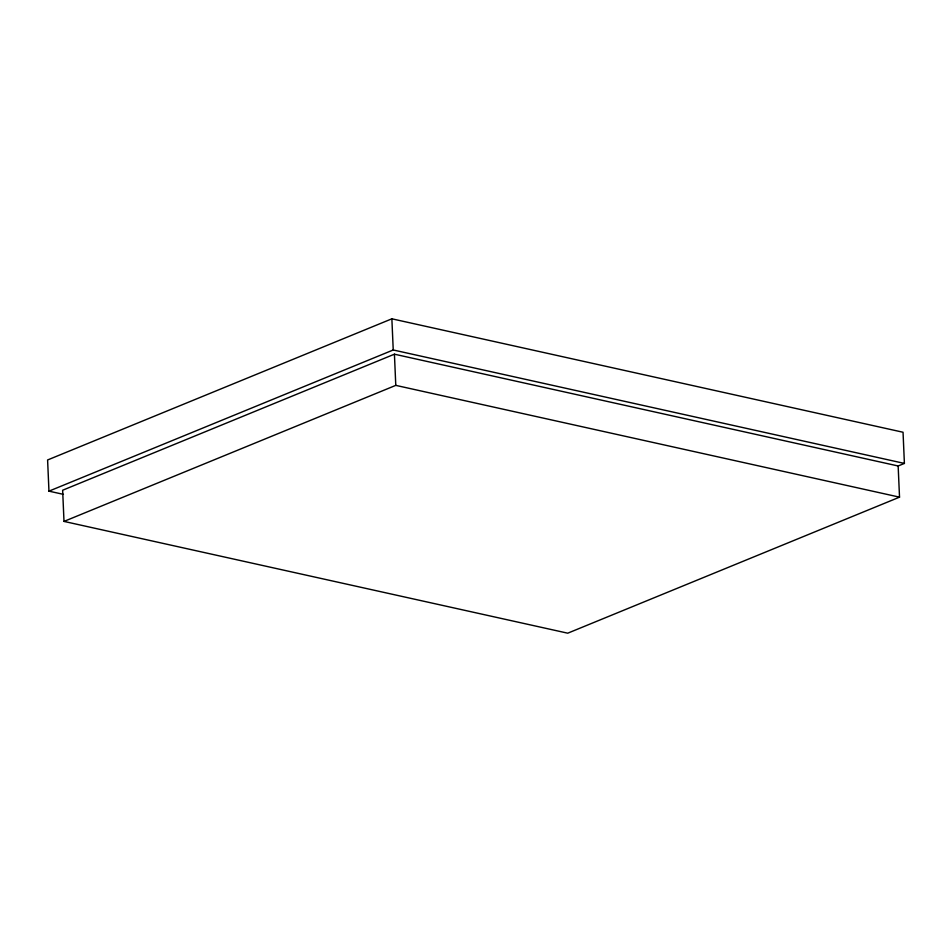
<?xml version="1.0" encoding="UTF-8"?>
<svg xmlns="http://www.w3.org/2000/svg" width="952" height="952" viewBox="0 0 952 952"><rect width="100%" height="100%" fill="white"/><g stroke="black" fill="none" stroke-linecap="round" stroke-linejoin="round"><path stroke-width="1.43" d="M898.152 465.98L899.521 497.158L567.737 633.187L63.998 521.41L62.642 490.232L394.425 354.192L898.152 465.98L904.4 463.422L903.043 432.244L391.867 318.813L47.6 459.971L48.957 491.149L63.439 494.362M48.957 491.149L393.235 349.979L904.4 463.422M63.998 521.41L395.782 385.37L899.521 497.158M394.425 354.192L395.782 385.37M391.867 318.813L393.235 349.979"/></g></svg>
